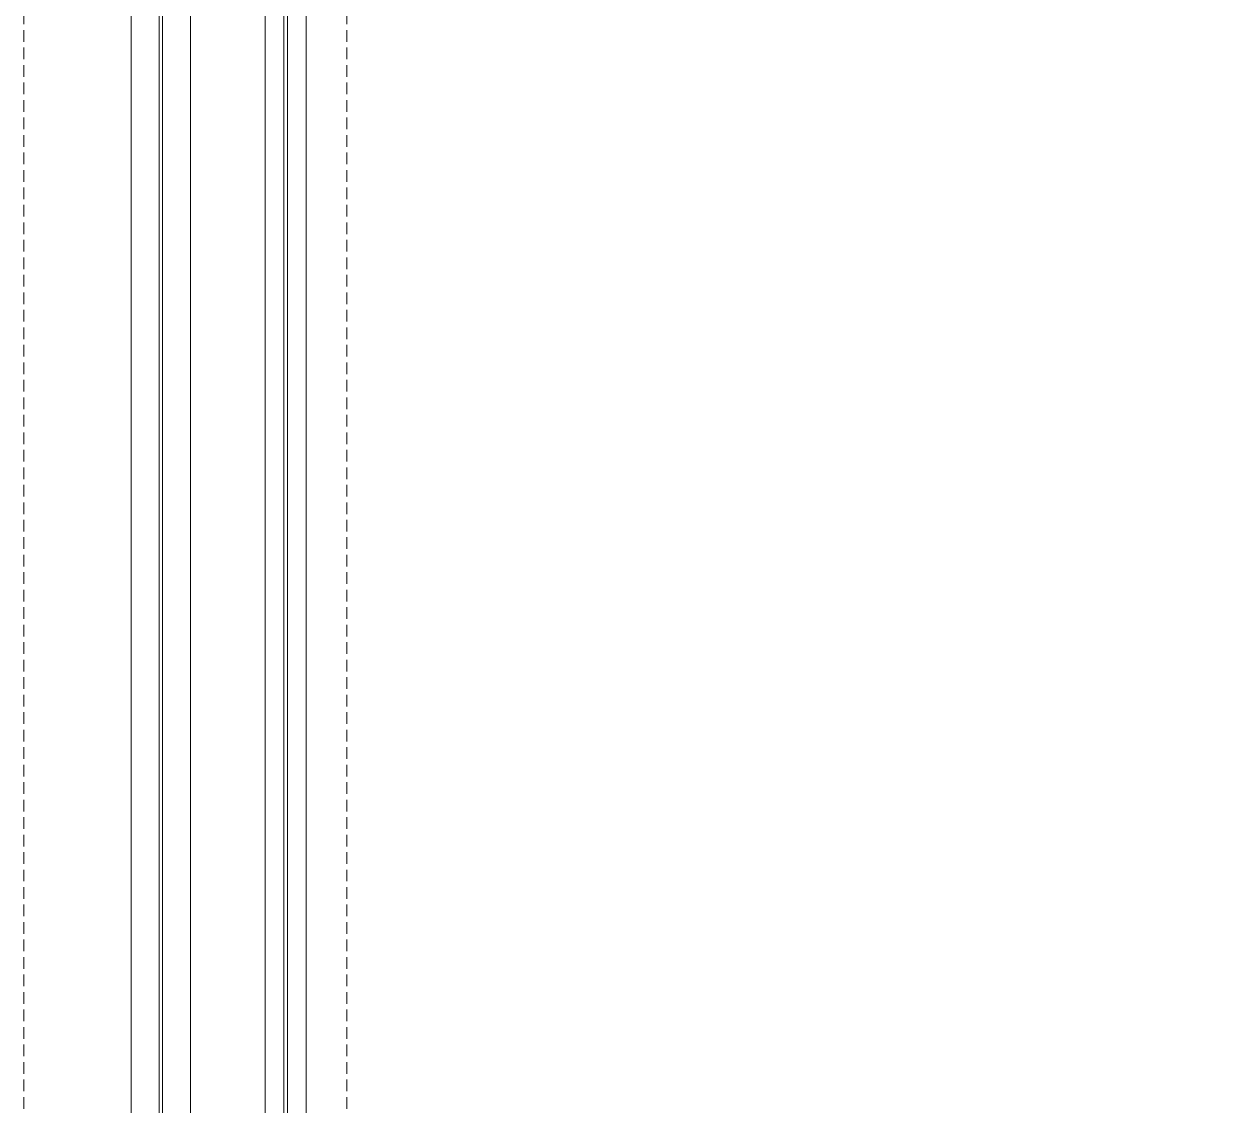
# Model space of a CAD drawing. Extents: x -1457 to 23780, y -2071 to 4205.
# Drawn here: x 13047.5 to 13072.98, y 856.1 to 879.29 of the extents above; entities that cross this region are included whole.
import ezdxf

# ---------------------------------------------------------------- set-up
doc = ezdxf.new("R2010")
doc.units = 0
doc.header["$MEASUREMENT"] = 0
doc.linetypes.add('HIDDEN', pattern=[0.375, 0.25, -0.125])
doc.layers.add('15', color=9, linetype='Continuous', lineweight=9)
doc.layers.add('M-TEFRIS2-015', color=129, linetype='Continuous', lineweight=9)

# ---------------------------------------------------------------- blocks, each defined once
blk = doc.blocks.new('*U226')
at = {"layer": '15'}
for p, q in [((-1.469, -18.947), (-274.827, -18.947)), ((-1.469, -19.347), (-274.827, -19.347)), ((-1.469, -19.423), (-274.827, -19.423)), ((-1.469, -19.823), (-274.827, -19.823)), ((-1.469, -21.423), (-274.827, -21.423)), ((-1.469, -22.023), (-274.827, -22.023)), ((-1.469, -22.099), (-274.827, -22.099)), ((-1.469, -22.699), (-274.827, -22.699))]:
    blk.add_line(p, q, dxfattribs=at)

msp = doc.modelspace()

# ---------------------------------------------------------------- linework, layer by layer
at = {"layer": 'M-TEFRIS2-015', "linetype": 'HIDDEN', "lineweight": 0}
msp.add_lwpolyline([(13054.425, 1124.027), (13054.425, 704.149, -0.030791), (13682.752, 1104.544), (13576.464, 1296.454)], format="xyb", dxfattribs=at)
msp.add_lwpolyline([(13047.5, 1124.027), (13047.5, 320), (15478.819, 320)], dxfattribs=at)

# ---------------------------------------------------------------- block references
at = {"layer": 'M-TEFRIS2-015', "linetype": 'HIDDEN', "lineweight": 0, "rotation": 270}
msp.add_blockref('*U226', (13072.5, 851), dxfattribs=at)

doc.saveas('drawing.dxf')
